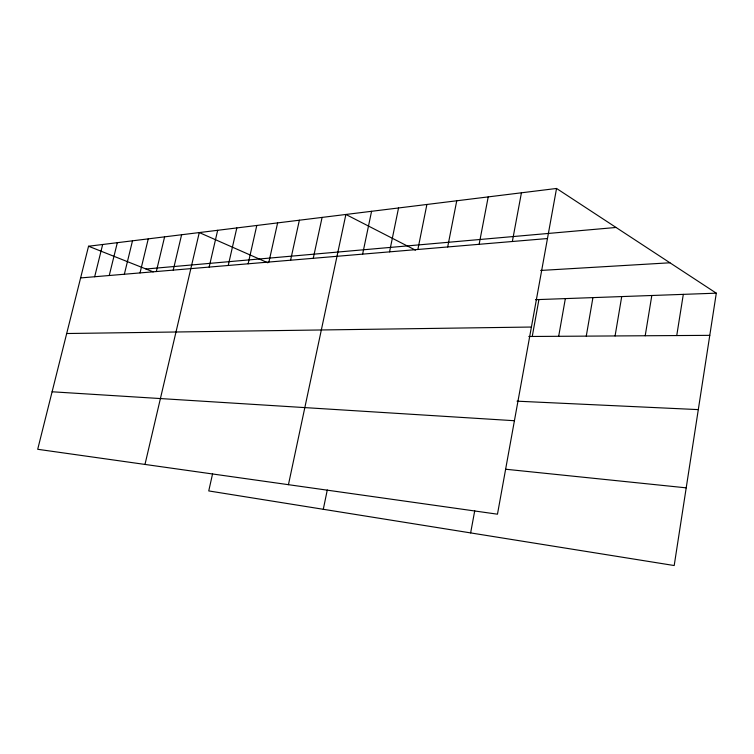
<?xml version="1.0" encoding="UTF-8"?>
<svg xmlns="http://www.w3.org/2000/svg" width="754" height="754" viewBox="0 0 754 754"><rect width="100%" height="100%" fill="white"/><g stroke="black" fill="none" stroke-linecap="round" stroke-linejoin="round"><path stroke-width="1.13" d="M556.546 188.462L497.47 514.19L37.7 449.29L88.548 246.238L556.546 188.462L716.3 293.174L674.199 565.538L208.745 490.929L212.581 473.804M676.743 335.558L683.312 294.362M645.207 335.756L651.814 295.493M615.076 335.945L621.72 296.576M586.263 336.133L592.927 297.613M558.676 336.303L565.349 298.603M532.249 336.473L538.931 299.555M470.637 532.908L474.728 510.76M512.343 241.506L521.429 192.798M479.139 244.305L488.215 196.898M447.688 246.963L456.745 200.781M417.867 249.48L426.896 204.466M389.554 251.864L398.546 207.972M323.296 509.289L327.283 489.968M362.627 254.136L371.571 211.299M288.443 484.681L345.888 214.466L415.463 250.149M313.259 258.302L322.099 217.406M290.592 260.215L299.366 220.215M268.905 262.043L277.613 222.892M248.141 263.796L256.794 225.465M228.236 265.483L236.822 227.934M209.15 267.086L217.67 230.3M144.985 464.436L199.282 232.562L267.83 262.788M173.232 270.121L181.61 234.748M156.314 271.553L164.608 236.85M140.027 272.92L148.255 238.867M124.344 274.249L132.497 240.809M109.236 275.521L117.322 242.684M94.665 276.756L102.676 244.494M145.984 269.008L616.046 227.463M80.603 277.934L547.47 238.537M540.646 270.45L669.948 262.788M535.472 299.677L716.3 293.174M66.691 333.522L531.419 327.038M528.79 336.491L709.778 335.351M517.046 401.175L698.298 409.611M52.101 391.778L514.426 420.723M505.868 469.252L686.206 487.847M88.548 246.238L153.241 271.883"/></g></svg>
